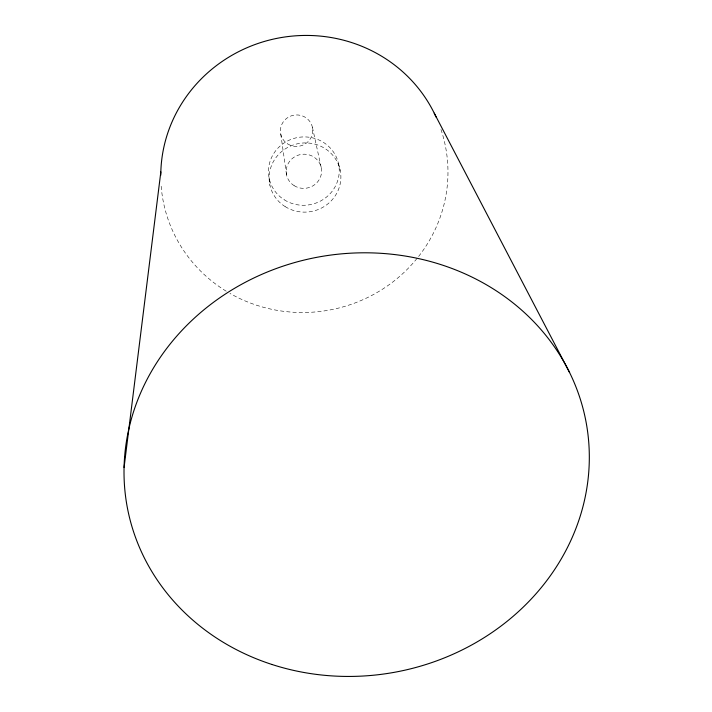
<?xml version="1.0" encoding="UTF-8"?>
<svg xmlns="http://www.w3.org/2000/svg" width="712" height="712" viewBox="0 0 712 712"><rect width="100%" height="100%" fill="white"/><g stroke="black" fill="none" stroke-linecap="round" stroke-linejoin="round"><path stroke-width="0.53" stroke-dasharray="3.56 2.67" d="M338.556 163.885L340.185 170.221M312.426 127.332L321.228 167.605M280.768 134.141L286.571 175.054M269.252 178.774L269.937 185.307M440.959 129.459A143.771 138.368 -10.2 0 1 417.722 257.575M417.027 258.429A143.771 138.368 -10.2 0 1 229.949 293.406M226.202 291.19A143.771 138.368 -10.2 0 1 161.099 185.129M285.174 206.622A35.929 34.568 -10.2 0 0 340.825 179.219A35.929 34.568 -10.2 0 0 289.036 146.743A35.929 34.568 -10.2 0 0 285.174 206.622M284.293 199.832A35.44 34.149 -10.2 0 0 339.188 172.776A35.44 34.149 -10.2 0 0 288.084 140.691A35.44 34.149 -10.2 0 0 284.293 199.832M294.154 185.672A17.72 17.07 -10.2 0 0 321.557 172.055A17.72 17.07 -10.2 0 0 295.952 156.097A17.72 17.07 -10.2 0 0 294.154 185.672M287.71 143.931A16.189 15.726 -10.2 0 0 312.737 131.417A16.189 15.726 -10.2 0 0 289.303 116.697A16.189 15.726 -10.2 0 0 287.71 143.931"/><path stroke-width="1.07" d="M124.066 467.499L160.832 171.912M434.204 113.119L569.609 372.563M160.77 175.205A143.771 138.368 -10.2 0 1 275.473 38.653A143.771 138.368 -10.2 0 1 436.091 117.097M272.002 664.492A233.322 211.09 -10.2 0 0 586.67 425.429A233.322 211.09 -10.2 0 0 211.331 303.935A233.322 211.09 -10.2 0 0 272.002 664.492"/></g></svg>
